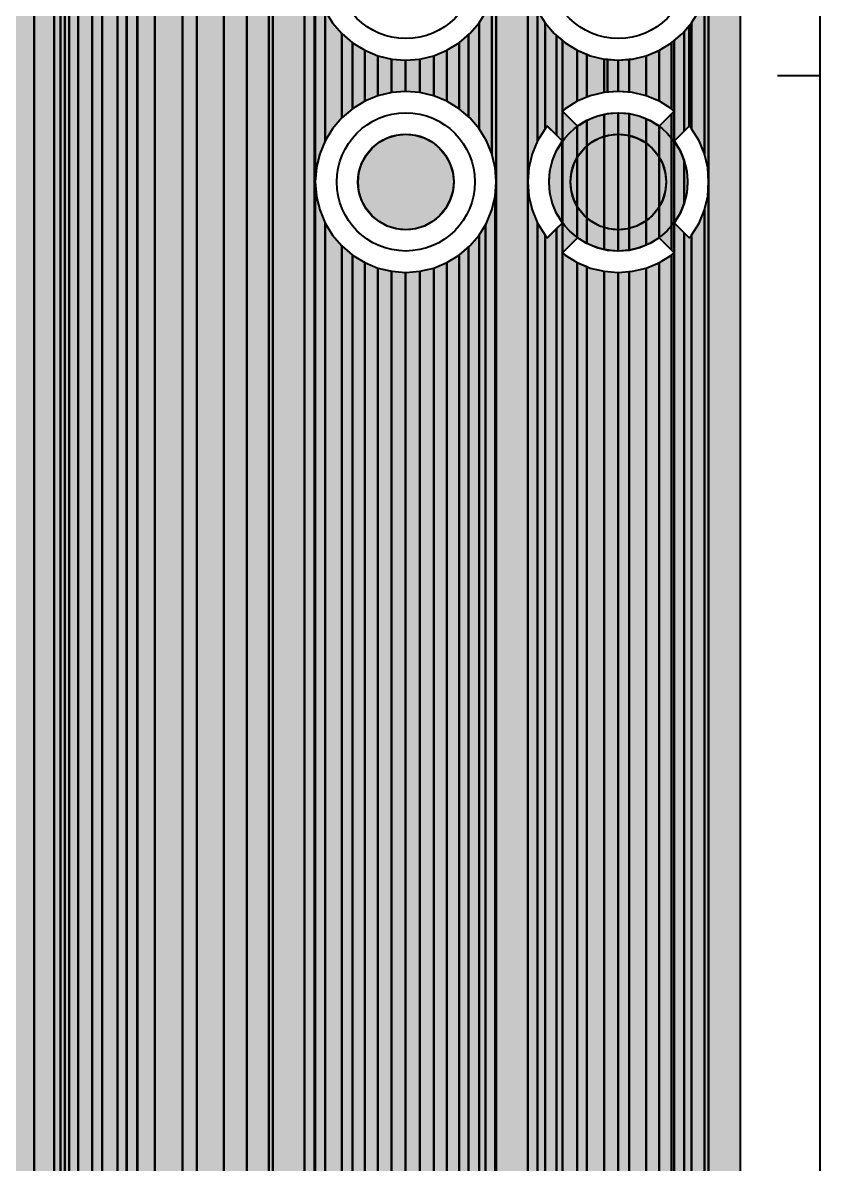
# Model space of a CAD drawing. Header units: millimetres. Extents: x 3 to 111, y 3 to 56.
# Drawn here: x 101.81 to 111.34, y 16.33 to 29.98 of the extents above; entities that cross this region are included whole.
import ezdxf

# ---------------------------------------------------------------- set-up
doc = ezdxf.new("R2010")
doc.units = ezdxf.units.MM
for name, color, linetype in [('bottom_copper', 7, 'Continuous'), ('bottom_silk', 7, 'Continuous'), ('drill_plated', 7, 'Continuous'), ('outline', 7, 'Continuous'), ('top_copper', 7, 'Continuous'), ('top_silk', 7, 'Continuous')]:
    doc.layers.add(name, color=color, linetype=linetype)

# ---------------------------------------------------------------- blocks, each defined once
blk = doc.blocks.new('Block89')
at = {"layer": 'bottom_copper', "lineweight": 40}
for points in [[(0.4282, 0), (0.0497, 0), (0.0497, 51.435), (0.4282, 51.435), (0.4282, 0)], [(0.0497, 24.42), (0.0397, 24.5894), (0, 24.7546), (0, 26.6254), (0.0397, 26.7906), (0.0497, 26.96), (0.0497, 24.42)], [(0, 24.7546), (-0.065, 24.9116), (-0.1538, 25.0565), (-0.1559, 25.059), (-0.1559, 26.321), (-0.1538, 26.3235), (-0.065, 26.4684), (0, 26.6254), (0, 24.7546)], [(0.0497, 0), (0, 0), (0, 24.0854), (0.0397, 24.2506), (0.0497, 24.42), (0.0497, 0)], [(0, 0), (-0.1559, 0), (-0.1559, 23.781), (-0.1538, 23.7835), (-0.065, 23.9284), (0, 24.0854), (0, 0)]]:
    blk.add_hatch(color=7, dxfattribs=at).paths.add_polyline_path(points, flags=0)
at = {"layer": 'bottom_copper', "color": 7, "lineweight": 40}
for points in [[(0.4282, 0), (0.0497, 0), (0.0497, 51.435), (0.4282, 51.435), (0.4282, 0)], [(0.0497, 24.42), (0.0397, 24.5894), (0, 24.7546), (0, 26.6254), (0.0397, 26.7906), (0.0497, 26.96), (0.0497, 24.42)], [(0, 24.7546), (-0.065, 24.9116), (-0.1538, 25.0565), (-0.1559, 25.059), (-0.1559, 26.321), (-0.1538, 26.3235), (-0.065, 26.4684), (0, 26.6254), (0, 24.7546)], [(0.0497, 0), (0, 0), (0, 24.0854), (0.0397, 24.2506), (0.0497, 24.42), (0.0497, 0)], [(0, 0), (-0.1559, 0), (-0.1559, 23.781), (-0.1538, 23.7835), (-0.065, 23.9284), (0, 24.0854), (0, 0)]]:
    blk.add_lwpolyline(points, close=True, dxfattribs=at)
blk = doc.blocks.new('Block410')
at = {"layer": 'bottom_copper', "lineweight": 40}
for points in [[(0.658, 25.028), (0.539, 24.909), (0.539, 26.112), (0.636, 26.194), (0.658, 26.22), (0.658, 25.028)], [(0.719, 25.089), (0.658, 25.028), (0.658, 26.22), (0.719, 26.291), (0.719, 25.089)], [(0.744, 25.059), (0.719, 25.089), (0.719, 26.291), (0.744, 26.321), (0.744, 25.059)], [(0.507, 25.296), (0.362, 25.385), (0.357, 25.387), (0.357, 25.993), (0.362, 25.995), (0.507, 26.084), (0.507, 25.296)], [(0.539, 25.268), (0.507, 25.296), (0.507, 26.084), (0.539, 26.112), (0.539, 25.268)], [(0.357, 25.387), (0.205, 25.45), (0.205, 25.93), (0.357, 25.993), (0.357, 25.387)], [(0, 25.493), (-0.13, 25.503), (-0.131, 25.503), (-0.131, 25.877), (-0.13, 25.877), (0, 25.887), (0, 25.493)], [(0.205, 25.45), (0.04, 25.489), (0, 25.493), (0, 25.887), (0.04, 25.89), (0.205, 25.93), (0.205, 25.45)], [(0.539, 23.572), (0.507, 23.604), (0.507, 25.236), (0.539, 25.268), (0.539, 23.572)], [(0.539, 24.909), (0.539, 24.909), (0.539, 25.268), (0.539, 25.268), (0.539, 24.909)], [(0, 23.602), (-0.13, 23.592), (-0.131, 23.592), (-0.131, 25.248), (-0.13, 25.248), (0, 25.238), (0, 23.602)], [(0.205, 23.665), (0.126, 23.633), (0, 23.602), (0, 25.238), (0.126, 25.207), (0.205, 25.175), (0.205, 23.665)], [(0.357, 23.75), (0.246, 23.682), (0.205, 23.665), (0.205, 25.175), (0.246, 25.158), (0.357, 25.09), (0.357, 23.75)], [(0.507, 23.604), (0.359, 23.752), (0.357, 23.75), (0.357, 25.09), (0.359, 25.088), (0.507, 25.236), (0.507, 23.604)], [(0.658, 24.164), (0.608, 24.044), (0.54, 23.933), (0.539, 23.931), (0.539, 24.909), (0.54, 24.907), (0.608, 24.796), (0.658, 24.676), (0.658, 24.164)], [(0.688, 24.291), (0.658, 24.164), (0.658, 24.676), (0.688, 24.549), (0.696, 24.42), (0.688, 24.291)], [(0.539, 23.572), (0.539, 23.572), (0.539, 23.931), (0.539, 23.931), (0.539, 23.572)], [(0.658, 0), (0.539, 0), (0.539, 23.931), (0.658, 23.812), (0.658, 0)], [(0.744, 0), (0.658, 0), (0.658, 23.812), (0.719, 23.751), (0.744, 23.781), (0.744, 0)], [(0.507, 0), (0.357, 0), (0.357, 23.453), (0.362, 23.455), (0.507, 23.544), (0.507, 0)], [(0.539, 0), (0.507, 0), (0.507, 23.544), (0.539, 23.572), (0.539, 0)], [(0, 0), (-0.131, 0), (-0.131, 23.337), (-0.13, 23.337), (0, 23.347), (0, 0)], [(0.205, 0), (0, 0), (0, 23.347), (0.04, 23.351), (0.205, 23.39), (0.205, 0)], [(0.357, 0), (0.205, 0), (0.205, 23.39), (0.357, 23.453), (0.357, 0)]]:
    blk.add_hatch(color=7, dxfattribs=at).paths.add_polyline_path(points, flags=0)
at = {"layer": 'bottom_copper', "color": 7, "lineweight": 40}
for points in [[(0.658, 25.028), (0.539, 24.909), (0.539, 26.112), (0.636, 26.194), (0.658, 26.22), (0.658, 25.028)], [(0.719, 25.089), (0.658, 25.028), (0.658, 26.22), (0.719, 26.291), (0.719, 25.089)], [(0.744, 25.059), (0.719, 25.089), (0.719, 26.291), (0.744, 26.321), (0.744, 25.059)], [(0.507, 25.296), (0.362, 25.385), (0.357, 25.387), (0.357, 25.993), (0.362, 25.995), (0.507, 26.084), (0.507, 25.296)], [(0.539, 25.268), (0.507, 25.296), (0.507, 26.084), (0.539, 26.112), (0.539, 25.268)], [(0.357, 25.387), (0.205, 25.45), (0.205, 25.93), (0.357, 25.993), (0.357, 25.387)], [(0, 25.493), (-0.13, 25.503), (-0.131, 25.503), (-0.131, 25.877), (-0.13, 25.877), (0, 25.887), (0, 25.493)], [(0.205, 25.45), (0.04, 25.489), (0, 25.493), (0, 25.887), (0.04, 25.89), (0.205, 25.93), (0.205, 25.45)], [(0.539, 23.572), (0.507, 23.604), (0.507, 25.236), (0.539, 25.268), (0.539, 23.572)], [(0.539, 24.909), (0.539, 24.909), (0.539, 25.268), (0.539, 25.268), (0.539, 24.909)], [(0, 23.602), (-0.13, 23.592), (-0.131, 23.592), (-0.131, 25.248), (-0.13, 25.248), (0, 25.238), (0, 23.602)], [(0.205, 23.665), (0.126, 23.633), (0, 23.602), (0, 25.238), (0.126, 25.207), (0.205, 25.175), (0.205, 23.665)], [(0.357, 23.75), (0.246, 23.682), (0.205, 23.665), (0.205, 25.175), (0.246, 25.158), (0.357, 25.09), (0.357, 23.75)], [(0.507, 23.604), (0.359, 23.752), (0.357, 23.75), (0.357, 25.09), (0.359, 25.088), (0.507, 25.236), (0.507, 23.604)], [(0.658, 24.164), (0.608, 24.044), (0.54, 23.933), (0.539, 23.931), (0.539, 24.909), (0.54, 24.907), (0.608, 24.796), (0.658, 24.676), (0.658, 24.164)], [(0.688, 24.291), (0.658, 24.164), (0.658, 24.676), (0.688, 24.549), (0.696, 24.42), (0.688, 24.291)], [(0.539, 23.572), (0.539, 23.572), (0.539, 23.931), (0.539, 23.931), (0.539, 23.572)], [(0.658, 0), (0.539, 0), (0.539, 23.931), (0.658, 23.812), (0.658, 0)], [(0.744, 0), (0.658, 0), (0.658, 23.812), (0.719, 23.751), (0.744, 23.781), (0.744, 0)], [(0.507, 0), (0.357, 0), (0.357, 23.453), (0.362, 23.455), (0.507, 23.544), (0.507, 0)], [(0.539, 0), (0.507, 0), (0.507, 23.544), (0.539, 23.572), (0.539, 0)], [(0, 0), (-0.131, 0), (-0.131, 23.337), (-0.13, 23.337), (0, 23.347), (0, 0)], [(0.205, 0), (0, 0), (0, 23.347), (0.04, 23.351), (0.205, 23.39), (0.205, 0)], [(0.357, 0), (0.205, 0), (0.205, 23.39), (0.357, 23.453), (0.357, 0)]]:
    blk.add_lwpolyline(points, close=True, dxfattribs=at)
blk = doc.blocks.new('Block729')
at = {"layer": 'bottom_copper', "lineweight": 40}
for points in [[(0, 24.978), (-0.111, 25.089), (-0.138, 25.057), (-0.138, 26.323), (-0.028, 26.194), (0, 26.17), (0, 24.978)], [(0.069, 24.909), (0, 24.978), (0, 26.17), (0.069, 26.112), (0.069, 24.909)], [(0.246, 25.385), (0.101, 25.296), (0.069, 25.268), (0.069, 26.112), (0.101, 26.084), (0.246, 25.995), (0.246, 25.385)], [(0.362, 25.433), (0.246, 25.385), (0.246, 25.995), (0.362, 25.947), (0.362, 25.433)], [(0.568, 25.489), (0.403, 25.45), (0.362, 25.433), (0.362, 25.947), (0.403, 25.93), (0.568, 25.89), (0.568, 25.489)], [(0.608, 25.493), (0.568, 25.489), (0.568, 25.89), (0.608, 25.887), (0.608, 25.493)], [(0.736, 25.503), (0.608, 25.493), (0.608, 25.887), (0.736, 25.877), (0.736, 25.503)], [(0.069, 24.909), (0.069, 24.909), (0.069, 25.268), (0.069, 25.268), (0.069, 24.909)], [(0.246, 23.749), (0.069, 23.572), (0.069, 25.268), (0.246, 25.091), (0.246, 23.749)], [(0.362, 23.682), (0.251, 23.75), (0.249, 23.752), (0.246, 23.749), (0.246, 25.091), (0.249, 25.088), (0.251, 25.09), (0.362, 25.158), (0.362, 23.682)], [(0.568, 23.612), (0.482, 23.633), (0.362, 23.682), (0.362, 25.158), (0.482, 25.207), (0.568, 25.228), (0.568, 23.612)], [(0.736, 23.592), (0.608, 23.602), (0.568, 23.612), (0.568, 25.228), (0.608, 25.238), (0.736, 25.248), (0.736, 23.592)], [(0.068, 23.933), (0, 24.044), (-0.05, 24.164), (-0.08, 24.291), (-0.09, 24.42), (-0.08, 24.549), (-0.05, 24.676), (0, 24.796), (0.068, 24.907), (0.068, 23.933)], [(0.069, 23.931), (0.068, 23.933), (0.068, 24.907), (0.069, 24.909), (0.069, 23.931)], [(0.069, 0), (0, 0), (0, 23.862), (0.069, 23.931), (0.069, 0)], [(0.069, 23.572), (0.069, 23.572), (0.069, 23.931), (0.069, 23.931), (0.069, 23.572)], [(0, 0), (-0.138, 0), (-0.138, 23.783), (-0.111, 23.751), (0, 23.862), (0, 0)], [(0.246, 0), (0.069, 0), (0.069, 23.572), (0.101, 23.544), (0.246, 23.455), (0.246, 0)], [(0.362, 0), (0.246, 0), (0.246, 23.455), (0.362, 23.407), (0.362, 0)], [(0.568, 0), (0.362, 0), (0.362, 23.407), (0.403, 23.39), (0.568, 23.351), (0.568, 0)], [(0.736, 0), (0.568, 0), (0.568, 23.351), (0.736, 23.337), (0.736, 0)]]:
    blk.add_hatch(color=7, dxfattribs=at).paths.add_polyline_path(points, flags=0)
at = {"layer": 'bottom_copper', "color": 7, "lineweight": 40}
for points in [[(0, 24.978), (-0.111, 25.089), (-0.138, 25.057), (-0.138, 26.323), (-0.028, 26.194), (0, 26.17), (0, 24.978)], [(0.069, 24.909), (0, 24.978), (0, 26.17), (0.069, 26.112), (0.069, 24.909)], [(0.246, 25.385), (0.101, 25.296), (0.069, 25.268), (0.069, 26.112), (0.101, 26.084), (0.246, 25.995), (0.246, 25.385)], [(0.362, 25.433), (0.246, 25.385), (0.246, 25.995), (0.362, 25.947), (0.362, 25.433)], [(0.568, 25.489), (0.403, 25.45), (0.362, 25.433), (0.362, 25.947), (0.403, 25.93), (0.568, 25.89), (0.568, 25.489)], [(0.608, 25.493), (0.568, 25.489), (0.568, 25.89), (0.608, 25.887), (0.608, 25.493)], [(0.736, 25.503), (0.608, 25.493), (0.608, 25.887), (0.736, 25.877), (0.736, 25.503)], [(0.069, 24.909), (0.069, 24.909), (0.069, 25.268), (0.069, 25.268), (0.069, 24.909)], [(0.246, 23.749), (0.069, 23.572), (0.069, 25.268), (0.246, 25.091), (0.246, 23.749)], [(0.362, 23.682), (0.251, 23.75), (0.249, 23.752), (0.246, 23.749), (0.246, 25.091), (0.249, 25.088), (0.251, 25.09), (0.362, 25.158), (0.362, 23.682)], [(0.568, 23.612), (0.482, 23.633), (0.362, 23.682), (0.362, 25.158), (0.482, 25.207), (0.568, 25.228), (0.568, 23.612)], [(0.736, 23.592), (0.608, 23.602), (0.568, 23.612), (0.568, 25.228), (0.608, 25.238), (0.736, 25.248), (0.736, 23.592)], [(0.068, 23.933), (0, 24.044), (-0.05, 24.164), (-0.08, 24.291), (-0.09, 24.42), (-0.08, 24.549), (-0.05, 24.676), (0, 24.796), (0.068, 24.907), (0.068, 23.933)], [(0.069, 23.931), (0.068, 23.933), (0.068, 24.907), (0.069, 24.909), (0.069, 23.931)], [(0.069, 0), (0, 0), (0, 23.862), (0.069, 23.931), (0.069, 0)], [(0.069, 23.572), (0.069, 23.572), (0.069, 23.931), (0.069, 23.931), (0.069, 23.572)], [(0, 0), (-0.138, 0), (-0.138, 23.783), (-0.111, 23.751), (0, 23.862), (0, 0)], [(0.246, 0), (0.069, 0), (0.069, 23.572), (0.101, 23.544), (0.246, 23.455), (0.246, 0)], [(0.362, 0), (0.246, 0), (0.246, 23.455), (0.362, 23.407), (0.362, 0)], [(0.568, 0), (0.362, 0), (0.362, 23.407), (0.403, 23.39), (0.568, 23.351), (0.568, 0)], [(0.736, 0), (0.568, 0), (0.568, 23.351), (0.736, 23.337), (0.736, 0)]]:
    blk.add_lwpolyline(points, close=True, dxfattribs=at)
blk = doc.blocks.new('Block1407')
at = {"layer": 'bottom_copper', "lineweight": 40}
for points in [[(1.288, 0), (0.91, 0), (0.91, 51.435), (1.288, 51.435), (1.288, 0)], [(0.91, 24.42), (0.9, 24.589), (0.86, 24.755), (0.86, 26.625), (0.9, 26.791), (0.91, 26.96), (0.91, 24.42)], [(1.406, 24.912), (1.341, 24.755), (1.301, 24.589), (1.288, 24.42), (1.288, 26.96), (1.301, 26.791), (1.341, 26.625), (1.406, 26.468), (1.406, 24.912)], [(0.86, 24.755), (0.795, 24.912), (0.707, 25.056), (0.707, 26.323), (0.795, 26.468), (0.86, 26.625), (0.86, 24.755)], [(1.495, 25.057), (1.495, 25.056), (1.406, 24.912), (1.406, 26.468), (1.495, 26.323), (1.495, 26.323), (1.495, 25.057)], [(0.707, 25.056), (0.596, 25.186), (0.58, 25.2), (0.58, 26.18), (0.596, 26.194), (0.707, 26.323), (0.707, 25.056)], [(0.467, 25.296), (0.322, 25.385), (0.322, 25.995), (0.467, 26.084), (0.467, 25.296)], [(0.58, 25.2), (0.467, 25.296), (0.467, 26.084), (0.58, 26.18), (0.58, 25.2)], [(0.322, 25.385), (0.165, 25.45), (0.165, 25.93), (0.322, 25.995), (0.322, 25.385)], [(0, 25.489), (-0.169, 25.503), (-0.171, 25.503), (-0.171, 25.877), (-0.169, 25.877), (0, 25.89), (0, 25.489)], [(0.165, 25.45), (0, 25.489), (0, 25.89), (0.165, 25.93), (0.165, 25.45)], [(0.91, 0), (0.9, 0), (0.9, 24.251), (0.91, 24.42), (0.91, 0)], [(1.406, 0), (1.288, 0), (1.288, 24.42), (1.301, 24.251), (1.341, 24.085), (1.406, 23.928), (1.406, 0)], [(0.9, 0), (0.783, 0), (0.783, 23.908), (0.795, 23.928), (0.86, 24.085), (0.9, 24.251), (0.9, 0)], [(0.783, 1.56), (0.773, 1.729), (0.733, 1.895), (0.707, 1.959), (0.707, 23.784), (0.783, 23.908), (0.783, 1.56)], [(1.495, 0), (1.406, 0), (1.406, 23.928), (1.495, 23.784), (1.495, 23.783), (1.495, 0)], [(0.707, 1.959), (0.668, 2.052), (0.58, 2.196), (0.58, 23.64), (0.596, 23.654), (0.707, 23.784), (0.707, 1.959)], [(0.58, 2.196), (0.469, 2.326), (0.467, 2.328), (0.467, 23.544), (0.58, 23.64), (0.58, 2.196)], [(0.467, 2.328), (0.34, 2.436), (0.322, 2.447), (0.322, 23.455), (0.467, 23.544), (0.467, 2.328)], [(0, 2.599), (-0.127, 2.63), (-0.171, 2.633), (-0.171, 23.337), (-0.169, 23.337), (0, 23.351), (0, 2.599)], [(0.165, 2.537), (0.038, 2.59), (0, 2.599), (0, 23.351), (0.165, 23.39), (0.165, 2.537)], [(0.322, 2.447), (0.195, 2.525), (0.165, 2.537), (0.165, 23.39), (0.322, 23.455), (0.322, 2.447)]]:
    blk.add_hatch(color=7, dxfattribs=at).paths.add_polyline_path(points, flags=0)
at = {"layer": 'bottom_copper', "color": 7, "lineweight": 40}
for points in [[(1.288, 0), (0.91, 0), (0.91, 51.435), (1.288, 51.435), (1.288, 0)], [(0.91, 24.42), (0.9, 24.589), (0.86, 24.755), (0.86, 26.625), (0.9, 26.791), (0.91, 26.96), (0.91, 24.42)], [(1.406, 24.912), (1.341, 24.755), (1.301, 24.589), (1.288, 24.42), (1.288, 26.96), (1.301, 26.791), (1.341, 26.625), (1.406, 26.468), (1.406, 24.912)], [(0.86, 24.755), (0.795, 24.912), (0.707, 25.056), (0.707, 26.323), (0.795, 26.468), (0.86, 26.625), (0.86, 24.755)], [(1.495, 25.057), (1.495, 25.056), (1.406, 24.912), (1.406, 26.468), (1.495, 26.323), (1.495, 26.323), (1.495, 25.057)], [(0.707, 25.056), (0.596, 25.186), (0.58, 25.2), (0.58, 26.18), (0.596, 26.194), (0.707, 26.323), (0.707, 25.056)], [(0.467, 25.296), (0.322, 25.385), (0.322, 25.995), (0.467, 26.084), (0.467, 25.296)], [(0.58, 25.2), (0.467, 25.296), (0.467, 26.084), (0.58, 26.18), (0.58, 25.2)], [(0.322, 25.385), (0.165, 25.45), (0.165, 25.93), (0.322, 25.995), (0.322, 25.385)], [(0, 25.489), (-0.169, 25.503), (-0.171, 25.503), (-0.171, 25.877), (-0.169, 25.877), (0, 25.89), (0, 25.489)], [(0.165, 25.45), (0, 25.489), (0, 25.89), (0.165, 25.93), (0.165, 25.45)], [(0.91, 0), (0.9, 0), (0.9, 24.251), (0.91, 24.42), (0.91, 0)], [(1.406, 0), (1.288, 0), (1.288, 24.42), (1.301, 24.251), (1.341, 24.085), (1.406, 23.928), (1.406, 0)], [(0.9, 0), (0.783, 0), (0.783, 23.908), (0.795, 23.928), (0.86, 24.085), (0.9, 24.251), (0.9, 0)], [(0.783, 1.56), (0.773, 1.729), (0.733, 1.895), (0.707, 1.959), (0.707, 23.784), (0.783, 23.908), (0.783, 1.56)], [(1.495, 0), (1.406, 0), (1.406, 23.928), (1.495, 23.784), (1.495, 23.783), (1.495, 0)], [(0.707, 1.959), (0.668, 2.052), (0.58, 2.196), (0.58, 23.64), (0.596, 23.654), (0.707, 23.784), (0.707, 1.959)], [(0.58, 2.196), (0.469, 2.326), (0.467, 2.328), (0.467, 23.544), (0.58, 23.64), (0.58, 2.196)], [(0.467, 2.328), (0.34, 2.436), (0.322, 2.447), (0.322, 23.455), (0.467, 23.544), (0.467, 2.328)], [(0, 2.599), (-0.127, 2.63), (-0.171, 2.633), (-0.171, 23.337), (-0.169, 23.337), (0, 23.351), (0, 2.599)], [(0.165, 2.537), (0.038, 2.59), (0, 2.599), (0, 23.351), (0.165, 23.39), (0.165, 2.537)], [(0.322, 2.447), (0.195, 2.525), (0.165, 2.537), (0.165, 23.39), (0.322, 23.455), (0.322, 2.447)]]:
    blk.add_lwpolyline(points, close=True, dxfattribs=at)
blk = doc.blocks.new('Block2148')
at = {"layer": 'bottom_copper', "lineweight": 40}
for points in [[(1.288, 0), (0.91, 0), (0.91, 51.435), (1.288, 51.435), (1.288, 0)], [(0.91, 1.56), (0.9, 1.729), (0.86, 1.895), (0.86, 49.485), (0.9, 49.651), (0.91, 49.82), (0.91, 1.56)], [(1.406, 2.052), (1.341, 1.895), (1.301, 1.729), (1.288, 1.56), (1.288, 49.82), (1.301, 49.651), (1.341, 49.485), (1.406, 49.328), (1.406, 2.052)], [(0.86, 1.895), (0.795, 2.052), (0.707, 2.196), (0.596, 2.326), (0.596, 49.054), (0.707, 49.184), (0.795, 49.328), (0.86, 49.485), (0.86, 1.895)], [(1.415, 2.066), (1.406, 2.052), (1.406, 49.328), (1.415, 49.314), (1.415, 2.066)], [(0.596, 2.326), (0.467, 2.436), (0.322, 2.525), (0.322, 48.855), (0.467, 48.944), (0.596, 49.054), (0.596, 2.326)], [(0, 2.63), (-0.169, 2.643), (-0.171, 2.643), (-0.171, 48.737), (-0.169, 48.737), (0, 48.751), (0, 2.63)], [(0.322, 2.525), (0.165, 2.59), (0, 2.63), (0, 48.751), (0.165, 48.79), (0.322, 48.855), (0.322, 2.525)], [(1.533, 24.912), (1.468, 24.755), (1.428, 24.589), (1.415, 24.42), (1.415, 26.96), (1.428, 26.791), (1.468, 26.625), (1.533, 26.468), (1.533, 24.912)], [(1.732, 25.186), (1.622, 25.056), (1.533, 24.912), (1.533, 26.468), (1.622, 26.323), (1.732, 26.194), (1.732, 25.186)], [(1.861, 25.296), (1.732, 25.186), (1.732, 26.194), (1.861, 26.084), (1.861, 25.296)], [(2.006, 25.385), (1.861, 25.296), (1.861, 26.084), (2.006, 25.995), (2.006, 25.385)], [(2.163, 25.45), (2.006, 25.385), (2.006, 25.995), (2.163, 25.93), (2.163, 25.45)], [(2.328, 25.489), (2.163, 25.45), (2.163, 25.93), (2.328, 25.89), (2.328, 25.489)], [(2.496, 25.503), (2.328, 25.489), (2.328, 25.89), (2.496, 25.877), (2.496, 25.503)], [(1.533, 2.241), (1.495, 2.196), (1.415, 2.066), (1.415, 24.42), (1.428, 24.251), (1.468, 24.085), (1.533, 23.928), (1.533, 2.241)], [(1.732, 2.434), (1.605, 2.326), (1.533, 2.241), (1.533, 23.928), (1.622, 23.784), (1.732, 23.654), (1.732, 2.434)], [(1.861, 2.514), (1.734, 2.436), (1.732, 2.434), (1.732, 23.654), (1.861, 23.544), (1.861, 2.514)], [(2.006, 2.577), (1.879, 2.525), (1.861, 2.514), (1.861, 23.544), (2.006, 23.455), (2.006, 2.577)], [(2.163, 2.62), (2.036, 2.59), (2.006, 2.577), (2.006, 23.455), (2.163, 23.39), (2.163, 2.62)], [(2.328, 2.639), (2.201, 2.63), (2.163, 2.62), (2.163, 23.39), (2.328, 23.351), (2.328, 2.639)], [(2.496, 2.633), (2.371, 2.643), (2.328, 2.639), (2.328, 23.351), (2.496, 23.337), (2.496, 2.633)]]:
    blk.add_hatch(color=7, dxfattribs=at).paths.add_polyline_path(points, flags=0)
at = {"layer": 'bottom_copper', "color": 7, "lineweight": 40}
for points in [[(1.288, 0), (0.91, 0), (0.91, 51.435), (1.288, 51.435), (1.288, 0)], [(0.91, 1.56), (0.9, 1.729), (0.86, 1.895), (0.86, 49.485), (0.9, 49.651), (0.91, 49.82), (0.91, 1.56)], [(1.406, 2.052), (1.341, 1.895), (1.301, 1.729), (1.288, 1.56), (1.288, 49.82), (1.301, 49.651), (1.341, 49.485), (1.406, 49.328), (1.406, 2.052)], [(0.86, 1.895), (0.795, 2.052), (0.707, 2.196), (0.596, 2.326), (0.596, 49.054), (0.707, 49.184), (0.795, 49.328), (0.86, 49.485), (0.86, 1.895)], [(1.415, 2.066), (1.406, 2.052), (1.406, 49.328), (1.415, 49.314), (1.415, 2.066)], [(0.596, 2.326), (0.467, 2.436), (0.322, 2.525), (0.322, 48.855), (0.467, 48.944), (0.596, 49.054), (0.596, 2.326)], [(0, 2.63), (-0.169, 2.643), (-0.171, 2.643), (-0.171, 48.737), (-0.169, 48.737), (0, 48.751), (0, 2.63)], [(0.322, 2.525), (0.165, 2.59), (0, 2.63), (0, 48.751), (0.165, 48.79), (0.322, 48.855), (0.322, 2.525)], [(1.533, 24.912), (1.468, 24.755), (1.428, 24.589), (1.415, 24.42), (1.415, 26.96), (1.428, 26.791), (1.468, 26.625), (1.533, 26.468), (1.533, 24.912)], [(1.732, 25.186), (1.622, 25.056), (1.533, 24.912), (1.533, 26.468), (1.622, 26.323), (1.732, 26.194), (1.732, 25.186)], [(1.861, 25.296), (1.732, 25.186), (1.732, 26.194), (1.861, 26.084), (1.861, 25.296)], [(2.006, 25.385), (1.861, 25.296), (1.861, 26.084), (2.006, 25.995), (2.006, 25.385)], [(2.163, 25.45), (2.006, 25.385), (2.006, 25.995), (2.163, 25.93), (2.163, 25.45)], [(2.328, 25.489), (2.163, 25.45), (2.163, 25.93), (2.328, 25.89), (2.328, 25.489)], [(2.496, 25.503), (2.328, 25.489), (2.328, 25.89), (2.496, 25.877), (2.496, 25.503)], [(1.533, 2.241), (1.495, 2.196), (1.415, 2.066), (1.415, 24.42), (1.428, 24.251), (1.468, 24.085), (1.533, 23.928), (1.533, 2.241)], [(1.732, 2.434), (1.605, 2.326), (1.533, 2.241), (1.533, 23.928), (1.622, 23.784), (1.732, 23.654), (1.732, 2.434)], [(1.861, 2.514), (1.734, 2.436), (1.732, 2.434), (1.732, 23.654), (1.861, 23.544), (1.861, 2.514)], [(2.006, 2.577), (1.879, 2.525), (1.861, 2.514), (1.861, 23.544), (2.006, 23.455), (2.006, 2.577)], [(2.163, 2.62), (2.036, 2.59), (2.006, 2.577), (2.006, 23.455), (2.163, 23.39), (2.163, 2.62)], [(2.328, 2.639), (2.201, 2.63), (2.163, 2.62), (2.163, 23.39), (2.328, 23.351), (2.328, 2.639)], [(2.496, 2.633), (2.371, 2.643), (2.328, 2.639), (2.328, 23.351), (2.496, 23.337), (2.496, 2.633)]]:
    blk.add_lwpolyline(points, close=True, dxfattribs=at)
blk = doc.blocks.new('Block4488')
at = {"layer": 'bottom_copper', "lineweight": 40}
for points in [[(1.03, 7.273), (1.028, 7.293), (1.024, 7.312), (1.016, 7.331), (1.006, 7.348), (0.993, 7.363), (0.978, 7.376), (0.978, 51.435), (1.029, 51.435), (1.03, 7.273)], [(1.082, 7.094), (1.03, 7.146), (1.03, 51.435), (1.082, 51.435), (1.082, 7.094)], [(1.189, 7.272), (1.17, 7.267), (1.151, 7.259), (1.134, 7.249), (1.119, 7.236), (1.106, 7.221), (1.096, 7.204), (1.088, 7.185), (1.083, 7.166), (1.082, 7.146), (1.082, 51.435), (1.189, 51.435), (1.189, 7.272)], [(1.356, 7.179), (1.299, 7.236), (1.284, 7.249), (1.267, 7.259), (1.249, 7.267), (1.229, 7.272), (1.209, 7.273), (1.189, 7.272), (1.189, 51.435), (1.356, 51.435), (1.356, 7.179)], [(0.978, 7.376), (0.977, 7.376), (0.96, 7.386), (0.942, 7.394), (0.922, 7.399), (0.903, 7.4), (0.903, 49.423), (0.928, 49.485), (0.968, 49.651), (0.978, 49.82), (0.978, 7.376)], [(1.474, 7.061), (1.356, 7.179), (1.356, 49.82), (1.369, 49.651), (1.409, 49.485), (1.474, 49.328), (1.474, 7.061)], [(0.903, 7.4), (0.664, 7.4), (0.664, 49.054), (0.775, 49.184), (0.863, 49.328), (0.903, 49.423), (0.903, 7.4)], [(1.658, 6.877), (1.474, 7.061), (1.474, 49.328), (1.563, 49.184), (1.658, 49.072), (1.658, 6.877)], [(0.664, 7.4), (0.39, 7.4), (0.39, 48.855), (0.535, 48.944), (0.664, 49.054), (0.664, 7.4)], [(1.766, 6.75), (1.758, 6.768), (1.748, 6.785), (1.735, 6.8), (1.658, 6.877), (1.658, 49.072), (1.673, 49.054), (1.766, 48.975), (1.766, 6.75)], [(1.772, 6.71), (1.77, 6.73), (1.766, 6.75), (1.766, 48.975), (1.772, 48.97), (1.772, 6.71)], [(1.893, 6.443), (1.885, 6.462), (1.875, 6.479), (1.862, 6.494), (1.847, 6.507), (1.829, 6.517), (1.811, 6.525), (1.791, 6.53), (1.772, 6.531), (1.772, 48.97), (1.802, 48.944), (1.893, 48.888), (1.893, 6.443)], [(1.899, 6.404), (1.897, 6.424), (1.893, 6.443), (1.893, 48.888), (1.899, 48.885), (1.899, 6.404)], [(2.104, 2.59), (1.947, 2.525), (1.899, 2.495), (1.899, 48.885), (1.947, 48.855), (2.104, 48.79), (2.104, 2.59)], [(2.437, 2.643), (2.269, 2.63), (2.104, 2.59), (2.104, 48.79), (2.269, 48.751), (2.437, 48.737), (2.437, 2.643)]]:
    blk.add_hatch(color=7, dxfattribs=at).paths.add_polyline_path(points, flags=0)
at = {"layer": 'bottom_copper', "color": 7, "lineweight": 40}
for points in [[(1.03, 7.273), (1.028, 7.293), (1.024, 7.312), (1.016, 7.331), (1.006, 7.348), (0.993, 7.363), (0.978, 7.376), (0.978, 51.435), (1.029, 51.435), (1.03, 7.273)], [(1.082, 7.094), (1.03, 7.146), (1.03, 51.435), (1.082, 51.435), (1.082, 7.094)], [(1.189, 7.272), (1.17, 7.267), (1.151, 7.259), (1.134, 7.249), (1.119, 7.236), (1.106, 7.221), (1.096, 7.204), (1.088, 7.185), (1.083, 7.166), (1.082, 7.146), (1.082, 51.435), (1.189, 51.435), (1.189, 7.272)], [(1.356, 7.179), (1.299, 7.236), (1.284, 7.249), (1.267, 7.259), (1.249, 7.267), (1.229, 7.272), (1.209, 7.273), (1.189, 7.272), (1.189, 51.435), (1.356, 51.435), (1.356, 7.179)], [(0.978, 7.376), (0.977, 7.376), (0.96, 7.386), (0.942, 7.394), (0.922, 7.399), (0.903, 7.4), (0.903, 49.423), (0.928, 49.485), (0.968, 49.651), (0.978, 49.82), (0.978, 7.376)], [(1.474, 7.061), (1.356, 7.179), (1.356, 49.82), (1.369, 49.651), (1.409, 49.485), (1.474, 49.328), (1.474, 7.061)], [(0.903, 7.4), (0.664, 7.4), (0.664, 49.054), (0.775, 49.184), (0.863, 49.328), (0.903, 49.423), (0.903, 7.4)], [(1.658, 6.877), (1.474, 7.061), (1.474, 49.328), (1.563, 49.184), (1.658, 49.072), (1.658, 6.877)], [(0.664, 7.4), (0.39, 7.4), (0.39, 48.855), (0.535, 48.944), (0.664, 49.054), (0.664, 7.4)], [(1.766, 6.75), (1.758, 6.768), (1.748, 6.785), (1.735, 6.8), (1.658, 6.877), (1.658, 49.072), (1.673, 49.054), (1.766, 48.975), (1.766, 6.75)], [(1.772, 6.71), (1.77, 6.73), (1.766, 6.75), (1.766, 48.975), (1.772, 48.97), (1.772, 6.71)], [(1.893, 6.443), (1.885, 6.462), (1.875, 6.479), (1.862, 6.494), (1.847, 6.507), (1.829, 6.517), (1.811, 6.525), (1.791, 6.53), (1.772, 6.531), (1.772, 48.97), (1.802, 48.944), (1.893, 48.888), (1.893, 6.443)], [(1.899, 6.404), (1.897, 6.424), (1.893, 6.443), (1.893, 48.888), (1.899, 48.885), (1.899, 6.404)], [(2.104, 2.59), (1.947, 2.525), (1.899, 2.495), (1.899, 48.885), (1.947, 48.855), (2.104, 48.79), (2.104, 2.59)], [(2.437, 2.643), (2.269, 2.63), (2.104, 2.59), (2.104, 48.79), (2.269, 48.751), (2.437, 48.737), (2.437, 2.643)]]:
    blk.add_lwpolyline(points, close=True, dxfattribs=at)

msp = doc.modelspace()

# ---------------------------------------------------------------- hatches: boundary and pattern name
at = {"layer": 'bottom_copper', "lineweight": 40}
for points in [[(106.946, 27.969), (106.913, 27.861), (106.86, 27.762), (106.789, 27.676), (106.703, 27.605), (106.604, 27.552), (106.496, 27.519), (106.385, 27.509), (106.274, 27.519), (106.166, 27.552), (106.067, 27.605), (105.981, 27.676), (105.91, 27.762), (105.857, 27.861), (105.824, 27.969), (105.814, 28.08), (105.824, 28.191), (105.857, 28.299), (105.91, 28.398), (105.981, 28.484), (106.067, 28.555), (106.166, 28.608), (106.274, 28.641), (106.385, 28.651), (106.496, 28.641), (106.604, 28.608), (106.703, 28.555), (106.789, 28.484), (106.86, 28.398), (106.913, 28.299), (106.946, 28.191), (106.957, 28.08), (106.946, 27.969)], [(109.486, 27.969), (109.453, 27.861), (109.4, 27.762), (109.329, 27.676), (109.243, 27.605), (109.144, 27.552), (109.036, 27.519), (108.925, 27.509), (108.814, 27.519), (108.706, 27.552), (108.607, 27.605), (108.521, 27.676), (108.45, 27.762), (108.397, 27.861), (108.364, 27.969), (108.353, 28.08), (108.364, 28.191), (108.397, 28.299), (108.45, 28.398), (108.521, 28.484), (108.607, 28.555), (108.706, 28.608), (108.814, 28.641), (108.925, 28.651), (109.036, 28.641), (109.144, 28.608), (109.243, 28.555), (109.329, 28.484), (109.4, 28.398), (109.453, 28.299), (109.486, 28.191), (109.496, 28.08), (109.486, 27.969)]]:
    msp.add_hatch(color=7, dxfattribs=at).paths.add_polyline_path(points, flags=0)
at = {"layer": 'drill_plated', "lineweight": 40}
for points in [[(106.946, 27.969), (106.913, 27.861), (106.86, 27.762), (106.789, 27.676), (106.703, 27.605), (106.604, 27.552), (106.496, 27.519), (106.385, 27.509), (106.274, 27.519), (106.166, 27.552), (106.067, 27.605), (105.981, 27.676), (105.91, 27.762), (105.857, 27.861), (105.824, 27.969), (105.814, 28.08), (105.824, 28.191), (105.857, 28.299), (105.91, 28.398), (105.981, 28.484), (106.067, 28.555), (106.166, 28.608), (106.274, 28.641), (106.385, 28.651), (106.496, 28.641), (106.604, 28.608), (106.703, 28.555), (106.789, 28.484), (106.86, 28.398), (106.913, 28.299), (106.946, 28.191), (106.957, 28.08), (106.946, 27.969)], [(109.486, 27.969), (109.453, 27.861), (109.4, 27.762), (109.329, 27.676), (109.243, 27.605), (109.144, 27.552), (109.036, 27.519), (108.925, 27.509), (108.814, 27.519), (108.706, 27.552), (108.607, 27.605), (108.521, 27.676), (108.45, 27.762), (108.397, 27.861), (108.364, 27.969), (108.353, 28.08), (108.364, 28.191), (108.397, 28.299), (108.45, 28.398), (108.521, 28.484), (108.607, 28.555), (108.706, 28.608), (108.814, 28.641), (108.925, 28.651), (109.036, 28.641), (109.144, 28.608), (109.243, 28.555), (109.329, 28.484), (109.4, 28.398), (109.453, 28.299), (109.486, 28.191), (109.496, 28.08), (109.486, 27.969)]]:
    msp.add_hatch(color=7, dxfattribs=at).paths.add_polyline_path(points, flags=0)
at = {"layer": 'top_copper', "lineweight": 40}
for points in [[(106.946, 27.969), (106.913, 27.861), (106.86, 27.762), (106.789, 27.676), (106.703, 27.605), (106.604, 27.552), (106.496, 27.519), (106.385, 27.509), (106.274, 27.519), (106.166, 27.552), (106.067, 27.605), (105.981, 27.676), (105.91, 27.762), (105.857, 27.861), (105.824, 27.969), (105.814, 28.08), (105.824, 28.191), (105.857, 28.299), (105.91, 28.398), (105.981, 28.484), (106.067, 28.555), (106.166, 28.608), (106.274, 28.641), (106.385, 28.651), (106.496, 28.641), (106.604, 28.608), (106.703, 28.555), (106.789, 28.484), (106.86, 28.398), (106.913, 28.299), (106.946, 28.191), (106.957, 28.08), (106.946, 27.969)], [(109.486, 27.969), (109.453, 27.861), (109.4, 27.762), (109.329, 27.676), (109.243, 27.605), (109.144, 27.552), (109.036, 27.519), (108.925, 27.509), (108.814, 27.519), (108.706, 27.552), (108.607, 27.605), (108.521, 27.676), (108.45, 27.762), (108.397, 27.861), (108.364, 27.969), (108.353, 28.08), (108.364, 28.191), (108.397, 28.299), (108.45, 28.398), (108.521, 28.484), (108.607, 28.555), (108.706, 28.608), (108.814, 28.641), (108.925, 28.651), (109.036, 28.641), (109.144, 28.608), (109.243, 28.555), (109.329, 28.484), (109.4, 28.398), (109.453, 28.299), (109.486, 28.191), (109.496, 28.08), (109.486, 27.969)]]:
    msp.add_hatch(color=7, dxfattribs=at).paths.add_polyline_path(points, flags=0)

# ---------------------------------------------------------------- linework, layer by layer
at = {"layer": 'bottom_copper', "color": 7, "lineweight": 40}
for p, q in [((110.383, 55.095), (110.383, 3.66)), ((103.716, 6.303), (103.716, 52.397)), ((103.716, 52.397), (103.716, 6.303)), ((105.509, 29.983), (105.619, 29.854)), ((107.151, 29.854), (107.261, 29.983)), ((108.049, 28.717), (108.049, 29.983)), ((108.049, 29.983), (108.159, 29.854)), ((108.049, 29.983), (108.049, 29.983)), ((108.049, 29.983), (108.049, 28.717)), ((109.691, 29.854), (109.799, 29.981)), ((109.799, 29.981), (109.801, 29.983)), ((109.799, 28.719), (109.799, 29.981)), ((109.799, 29.981), (109.799, 28.719)), ((105.619, 29.854), (105.749, 29.744)), ((107.022, 29.744), (107.151, 29.854)), ((108.159, 29.854), (108.288, 29.744)), ((109.561, 29.744), (109.691, 29.854)), ((105.749, 29.744), (105.893, 29.655)), ((105.893, 29.655), (106.05, 29.59)), ((106.72, 29.59), (106.877, 29.655)), ((106.877, 29.655), (107.022, 29.744)), ((108.288, 29.744), (108.433, 29.655)), ((108.433, 29.655), (108.59, 29.59)), ((109.26, 29.59), (109.417, 29.655)), ((109.417, 29.655), (109.561, 29.744)), ((106.05, 29.59), (106.216, 29.55)), ((106.216, 29.55), (106.383, 29.537)), ((106.383, 29.163), (106.383, 29.537)), ((106.383, 29.537), (106.385, 29.537)), ((106.383, 29.537), (106.383, 29.163)), ((106.385, 29.537), (106.554, 29.55)), ((106.554, 29.55), (106.72, 29.59)), ((108.59, 29.59), (108.756, 29.55)), ((108.756, 29.55), (108.923, 29.537)), ((108.923, 29.163), (108.923, 29.537)), ((108.923, 29.537), (108.925, 29.537)), ((108.923, 29.537), (108.923, 29.163)), ((108.925, 29.537), (109.094, 29.55)), ((109.094, 29.55), (109.26, 29.59)), ((106.05, 29.11), (105.893, 29.045)), ((106.216, 29.149), (106.05, 29.11)), ((106.383, 29.163), (106.216, 29.149)), ((106.385, 29.163), (106.383, 29.163)), ((106.554, 29.149), (106.385, 29.163)), ((106.72, 29.11), (106.554, 29.149)), ((106.877, 29.045), (106.72, 29.11)), ((108.59, 29.11), (108.433, 29.045)), ((108.756, 29.149), (108.59, 29.11)), ((108.923, 29.163), (108.756, 29.149)), ((108.925, 29.163), (108.923, 29.163)), ((109.094, 29.149), (108.925, 29.163)), ((109.26, 29.11), (109.094, 29.149)), ((109.417, 29.045), (109.26, 29.11)), ((105.749, 28.956), (105.619, 28.846)), ((105.893, 29.045), (105.749, 28.956)), ((107.022, 28.956), (106.877, 29.045)), ((107.151, 28.846), (107.022, 28.956)), ((108.288, 28.956), (108.256, 28.928)), ((108.433, 29.045), (108.288, 28.956)), ((109.561, 28.956), (109.417, 29.045)), ((109.594, 28.928), (109.561, 28.956)), ((105.619, 28.846), (105.509, 28.716)), ((107.261, 28.716), (107.151, 28.846)), ((108.256, 28.928), (108.436, 28.748)), ((108.438, 28.75), (108.549, 28.818)), ((108.549, 28.818), (108.669, 28.867)), ((108.669, 28.867), (108.796, 28.898)), ((108.796, 28.898), (108.923, 28.908)), ((108.923, 27.252), (108.923, 28.908)), ((108.923, 28.908), (108.925, 28.908)), ((108.923, 28.908), (108.923, 27.252)), ((108.925, 28.908), (109.055, 28.898)), ((109.055, 28.898), (109.181, 28.867)), ((109.181, 28.867), (109.301, 28.818)), ((109.301, 28.818), (109.412, 28.75)), ((109.414, 28.748), (109.594, 28.928)), ((105.509, 28.716), (105.42, 28.572)), ((107.35, 28.572), (107.261, 28.716)), ((108.049, 28.716), (107.96, 28.572)), ((108.077, 28.749), (108.049, 28.717)), ((108.049, 28.717), (108.049, 28.716)), ((108.257, 28.569), (108.077, 28.749)), ((108.436, 28.748), (108.438, 28.75)), ((109.412, 28.75), (109.414, 28.748)), ((109.773, 28.749), (109.593, 28.569)), ((109.799, 28.719), (109.773, 28.749)), ((109.801, 28.716), (109.799, 28.719)), ((109.89, 28.572), (109.801, 28.716)), ((105.42, 28.572), (105.355, 28.415)), ((107.415, 28.415), (107.35, 28.572)), ((107.96, 28.572), (107.895, 28.415)), ((108.187, 28.456), (108.255, 28.567)), ((108.255, 28.567), (108.257, 28.569)), ((109.593, 28.569), (109.595, 28.567)), ((109.595, 28.567), (109.663, 28.456)), ((109.955, 28.415), (109.89, 28.572)), ((105.355, 28.415), (105.316, 28.249)), ((107.454, 28.249), (107.415, 28.415)), ((107.895, 28.415), (107.856, 28.249)), ((108.138, 28.336), (108.187, 28.456)), ((109.663, 28.456), (109.713, 28.336)), ((109.995, 28.249), (109.955, 28.415)), ((108.107, 28.209), (108.138, 28.336)), ((109.713, 28.336), (109.743, 28.209)), ((105.316, 28.249), (105.302, 28.08)), ((107.465, 28.08), (107.454, 28.249)), ((107.856, 28.249), (107.842, 28.08)), ((108.097, 28.08), (108.107, 28.209)), ((109.743, 28.209), (109.751, 28.08)), ((110.004, 28.08), (109.995, 28.249)), ((105.302, 28.08), (105.316, 27.911)), ((107.454, 27.911), (107.465, 28.08)), ((107.842, 28.08), (107.856, 27.911)), ((108.107, 27.951), (108.097, 28.08)), ((109.751, 28.08), (109.743, 27.951)), ((109.995, 27.911), (110.004, 28.08)), ((105.316, 27.911), (105.355, 27.745)), ((107.415, 27.745), (107.454, 27.911)), ((107.856, 27.911), (107.895, 27.745)), ((108.138, 27.824), (108.107, 27.951)), ((109.743, 27.951), (109.713, 27.824)), ((109.955, 27.745), (109.995, 27.911)), ((105.355, 27.745), (105.42, 27.588)), ((107.35, 27.588), (107.415, 27.745)), ((107.895, 27.745), (107.96, 27.588)), ((108.187, 27.704), (108.138, 27.824)), ((109.713, 27.824), (109.663, 27.704)), ((109.89, 27.588), (109.955, 27.745)), ((105.42, 27.588), (105.509, 27.444)), ((107.261, 27.444), (107.35, 27.588)), ((107.96, 27.588), (108.049, 27.444)), ((108.077, 27.411), (108.257, 27.591)), ((108.255, 27.593), (108.187, 27.704)), ((108.257, 27.591), (108.255, 27.593)), ((109.595, 27.593), (109.593, 27.591)), ((109.593, 27.591), (109.773, 27.411)), ((109.663, 27.704), (109.595, 27.593)), ((109.801, 27.444), (109.89, 27.588)), ((105.509, 27.444), (105.619, 27.314)), ((107.151, 27.314), (107.261, 27.444)), ((108.049, 27.444), (108.049, 27.443)), ((108.049, 3.66), (108.049, 27.443)), ((108.049, 27.443), (108.077, 27.411)), ((108.049, 27.443), (108.049, 3.66)), ((109.773, 27.411), (109.799, 27.441)), ((109.799, 27.441), (109.801, 27.444)), ((109.799, 3.66), (109.799, 27.441)), ((109.799, 27.441), (109.799, 3.66)), ((105.619, 27.314), (105.749, 27.204)), ((107.022, 27.204), (107.151, 27.314)), ((108.436, 27.412), (108.256, 27.232)), ((108.438, 27.41), (108.436, 27.412)), ((108.549, 27.342), (108.438, 27.41)), ((108.669, 27.293), (108.549, 27.342)), ((109.301, 27.342), (109.181, 27.293)), ((109.412, 27.41), (109.301, 27.342)), ((109.414, 27.412), (109.412, 27.41)), ((109.594, 27.232), (109.414, 27.412)), ((105.749, 27.204), (105.893, 27.115)), ((106.877, 27.115), (107.022, 27.204)), ((108.256, 27.232), (108.288, 27.204)), ((108.288, 27.204), (108.433, 27.115)), ((108.796, 27.262), (108.669, 27.293)), ((108.923, 27.252), (108.796, 27.262)), ((108.925, 27.252), (108.923, 27.252)), ((109.055, 27.262), (108.925, 27.252)), ((109.181, 27.293), (109.055, 27.262)), ((109.417, 27.115), (109.561, 27.204)), ((109.561, 27.204), (109.594, 27.232)), ((105.893, 27.115), (106.05, 27.05)), ((106.05, 27.05), (106.216, 27.011)), ((106.554, 27.011), (106.72, 27.05)), ((106.72, 27.05), (106.877, 27.115)), ((108.433, 27.115), (108.59, 27.05)), ((108.59, 27.05), (108.756, 27.011)), ((109.094, 27.011), (109.26, 27.05)), ((109.26, 27.05), (109.417, 27.115)), ((106.216, 27.011), (106.383, 26.997)), ((106.383, 6.293), (106.383, 26.997)), ((106.383, 26.997), (106.385, 26.997)), ((106.383, 26.997), (106.383, 6.293)), ((106.385, 26.997), (106.554, 27.011)), ((108.756, 27.011), (108.923, 26.997)), ((108.923, 3.66), (108.923, 26.997)), ((108.923, 26.997), (108.925, 26.997)), ((108.923, 26.997), (108.923, 3.66)), ((108.925, 26.997), (109.094, 27.011))]:
    msp.add_line(p, q, dxfattribs=at)
for points in [[(106.946, 27.969), (106.913, 27.861), (106.86, 27.762), (106.789, 27.676), (106.703, 27.605), (106.604, 27.552), (106.496, 27.519), (106.385, 27.509), (106.274, 27.519), (106.166, 27.552), (106.067, 27.605), (105.981, 27.676), (105.91, 27.762), (105.857, 27.861), (105.824, 27.969), (105.814, 28.08), (105.824, 28.191), (105.857, 28.299), (105.91, 28.398), (105.981, 28.484), (106.067, 28.555), (106.166, 28.608), (106.274, 28.641), (106.385, 28.651), (106.496, 28.641), (106.604, 28.608), (106.703, 28.555), (106.789, 28.484), (106.86, 28.398), (106.913, 28.299), (106.946, 28.191), (106.957, 28.08), (106.946, 27.969)], [(109.486, 27.969), (109.453, 27.861), (109.4, 27.762), (109.329, 27.676), (109.243, 27.605), (109.144, 27.552), (109.036, 27.519), (108.925, 27.509), (108.814, 27.519), (108.706, 27.552), (108.607, 27.605), (108.521, 27.676), (108.45, 27.762), (108.397, 27.861), (108.364, 27.969), (108.353, 28.08), (108.364, 28.191), (108.397, 28.299), (108.45, 28.398), (108.521, 28.484), (108.607, 28.555), (108.706, 28.608), (108.814, 28.641), (108.925, 28.651), (109.036, 28.641), (109.144, 28.608), (109.243, 28.555), (109.329, 28.484), (109.4, 28.398), (109.453, 28.299), (109.486, 28.191), (109.496, 28.08), (109.486, 27.969)]]:
    msp.add_lwpolyline(points, close=True, dxfattribs=at)
for centre, major_axis in [((106.385, 30.62), (0.826, 0)), ((108.925, 30.62), (0.826, 0)), ((106.385, 28.08), (0.826, 0)), ((108.925, 28.08), (0.826, 0)), ((106.385, 28.08), (0.572, 0)), ((108.925, 28.08), (0.572, 0))]:
    msp.add_ellipse(centre, major_axis=major_axis, ratio=1, dxfattribs=at)
at = {"layer": 'bottom_silk', "color": 7, "lineweight": 40}
msp.add_line((111.338, 2.68), (111.338, 56.02), dxfattribs=at)
at = {"layer": 'drill_plated', "color": 7, "lineweight": 40}
for points in [[(106.946, 27.969), (106.913, 27.861), (106.86, 27.762), (106.789, 27.676), (106.703, 27.605), (106.604, 27.552), (106.496, 27.519), (106.385, 27.509), (106.274, 27.519), (106.166, 27.552), (106.067, 27.605), (105.981, 27.676), (105.91, 27.762), (105.857, 27.861), (105.824, 27.969), (105.814, 28.08), (105.824, 28.191), (105.857, 28.299), (105.91, 28.398), (105.981, 28.484), (106.067, 28.555), (106.166, 28.608), (106.274, 28.641), (106.385, 28.651), (106.496, 28.641), (106.604, 28.608), (106.703, 28.555), (106.789, 28.484), (106.86, 28.398), (106.913, 28.299), (106.946, 28.191), (106.957, 28.08), (106.946, 27.969)], [(109.486, 27.969), (109.453, 27.861), (109.4, 27.762), (109.329, 27.676), (109.243, 27.605), (109.144, 27.552), (109.036, 27.519), (108.925, 27.509), (108.814, 27.519), (108.706, 27.552), (108.607, 27.605), (108.521, 27.676), (108.45, 27.762), (108.397, 27.861), (108.364, 27.969), (108.353, 28.08), (108.364, 28.191), (108.397, 28.299), (108.45, 28.398), (108.521, 28.484), (108.607, 28.555), (108.706, 28.608), (108.814, 28.641), (108.925, 28.651), (109.036, 28.641), (109.144, 28.608), (109.243, 28.555), (109.329, 28.484), (109.4, 28.398), (109.453, 28.299), (109.486, 28.191), (109.496, 28.08), (109.486, 27.969)]]:
    msp.add_lwpolyline(points, close=True, dxfattribs=at)
for centre in [(106.385, 28.08), (108.925, 28.08)]:
    msp.add_ellipse(centre, major_axis=(0.572, 0), ratio=1, dxfattribs=at)
at = {"layer": 'outline', "color": 7, "lineweight": 40}
msp.add_line((111.338, 2.68), (111.338, 56.02), dxfattribs=at)
at = {"layer": 'top_copper', "color": 7, "lineweight": 40}
for points in [[(106.946, 27.969), (106.913, 27.861), (106.86, 27.762), (106.789, 27.676), (106.703, 27.605), (106.604, 27.552), (106.496, 27.519), (106.385, 27.509), (106.274, 27.519), (106.166, 27.552), (106.067, 27.605), (105.981, 27.676), (105.91, 27.762), (105.857, 27.861), (105.824, 27.969), (105.814, 28.08), (105.824, 28.191), (105.857, 28.299), (105.91, 28.398), (105.981, 28.484), (106.067, 28.555), (106.166, 28.608), (106.274, 28.641), (106.385, 28.651), (106.496, 28.641), (106.604, 28.608), (106.703, 28.555), (106.789, 28.484), (106.86, 28.398), (106.913, 28.299), (106.946, 28.191), (106.957, 28.08), (106.946, 27.969)], [(109.486, 27.969), (109.453, 27.861), (109.4, 27.762), (109.329, 27.676), (109.243, 27.605), (109.144, 27.552), (109.036, 27.519), (108.925, 27.509), (108.814, 27.519), (108.706, 27.552), (108.607, 27.605), (108.521, 27.676), (108.45, 27.762), (108.397, 27.861), (108.364, 27.969), (108.353, 28.08), (108.364, 28.191), (108.397, 28.299), (108.45, 28.398), (108.521, 28.484), (108.607, 28.555), (108.706, 28.608), (108.814, 28.641), (108.925, 28.651), (109.036, 28.641), (109.144, 28.608), (109.243, 28.555), (109.329, 28.484), (109.4, 28.398), (109.453, 28.299), (109.486, 28.191), (109.496, 28.08), (109.486, 27.969)]]:
    msp.add_lwpolyline(points, close=True, dxfattribs=at)
for centre, major_axis in [((106.385, 30.62), (0.826, 0)), ((108.925, 30.62), (0.826, 0)), ((106.385, 28.08), (0.826, 0)), ((108.925, 28.08), (0.826, 0)), ((106.385, 28.08), (0.572, 0)), ((108.925, 28.08), (0.572, 0))]:
    msp.add_ellipse(centre, major_axis=major_axis, ratio=1, dxfattribs=at)
at = {"layer": 'top_silk', "color": 7, "lineweight": 40}
for p, q in [((111.338, 2.68), (111.338, 56.02)), ((111.338, 29.35), (110.83, 29.35))]:
    msp.add_line(p, q, dxfattribs=at)

# ---------------------------------------------------------------- block references
at = {"layer": 'bottom_copper'}
for name, p in [('Block4488', (101.279, 3.66)), ('Block2148', (103.887, 3.66)), ('Block1407', (106.554, 3.66)), ('Block89', (109.955, 3.66)), ('Block729', (108.187, 3.66)), ('Block410', (109.055, 3.66))]:
    msp.add_blockref(name, p, dxfattribs=at)

doc.saveas('drawing.dxf')
